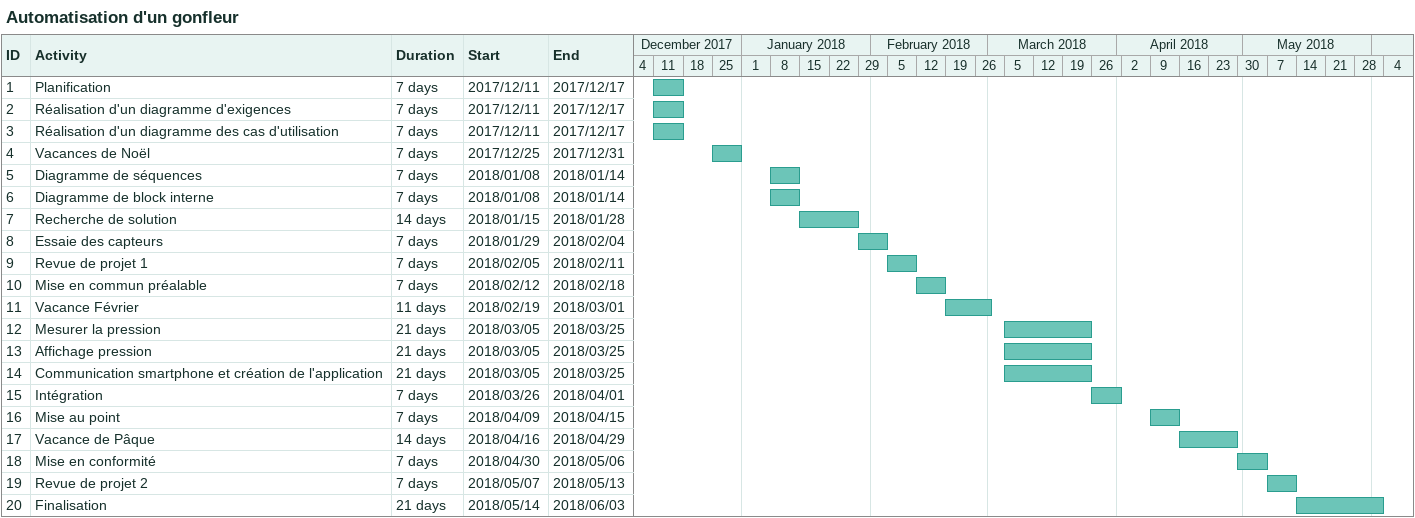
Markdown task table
Automatisation d'un gonfleur

| ID | Task | Duration | Start | Finish |
|---|---|---|---|---|
| 1 | Planification | 7d | 2017-12-11 | 2017-12-17 |
| 2 | Réalisation d'un diagramme d'exigences | 7d | 2017-12-11 | 2017-12-17 |
| 3 | Réalisation d'un diagramme des cas d'utilisation | 7d | 2017-12-11 | 2017-12-17 |
| 4 | Vacances de Noël | 7d | 2017-12-25 | 2017-12-31 |
| 5 | Diagramme de séquences | 7d | 2018-01-08 | 2018-01-14 |
| 6 | Diagramme de block interne | 7d | 2018-01-08 | 2018-01-14 |
| 7 | Recherche de solution | 14d | 2018-01-15 | 2018-01-28 |
| 8 | Essaie des capteurs | 7d | 2018-01-29 | 2018-02-04 |
| 9 | Revue de projet 1 | 7d | 2018-02-05 | 2018-02-11 |
| 10 | Mise en commun préalable | 7d | 2018-02-12 | 2018-02-18 |
| 11 | Vacance Février | 11d | 2018-02-19 | 2018-03-01 |
| 12 | Mesurer la pression | 21d | 2018-03-05 | 2018-03-25 |
| 13 | Affichage pression | 21d | 2018-03-05 | 2018-03-25 |
| 14 | Communication smartphone et création de l'application | 21d | 2018-03-05 | 2018-03-25 |
| 15 | Intégration | 7d | 2018-03-26 | 2018-04-01 |
| 16 | Mise au point | 7d | 2018-04-09 | 2018-04-15 |
| 17 | Vacance de Pâque | 14d | 2018-04-16 | 2018-04-29 |
| 18 | Mise en conformité | 7d | 2018-04-30 | 2018-05-06 |
| 19 | Revue de projet 2 | 7d | 2018-05-07 | 2018-05-13 |
| 20 | Finalisation | 21d | 2018-05-14 | 2018-06-03 |
